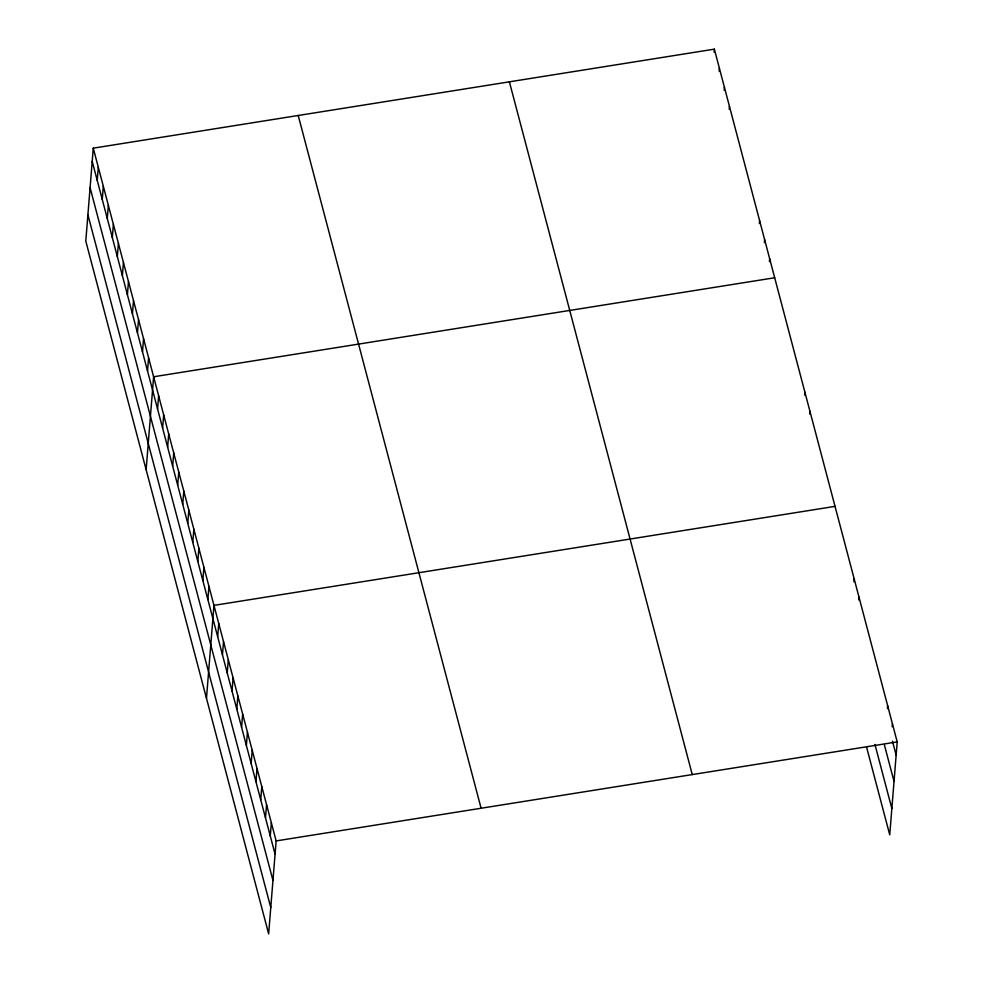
<?xml version="1.0" encoding="UTF-8"?>
<svg xmlns="http://www.w3.org/2000/svg" width="983" height="983" viewBox="0 0 983 983"><rect width="100%" height="100%" fill="white"/><g stroke="black" fill="none" stroke-linecap="round" stroke-linejoin="round"><path stroke-width="1.47" d="M93.262 148.163L85.791 241.093L268.654 933.85L276.137 840.92L93.262 148.163L714.346 49.15L897.209 741.907L889.738 834.837L866.551 747.031M97.231 180.43L98.3 167.208M102.257 199.475L103.326 186.266M107.294 218.533L108.351 205.312M112.32 237.579L113.389 224.37M117.346 256.624L118.415 243.415M122.383 275.682L123.44 262.473M127.409 294.728L128.466 281.519M132.435 313.786L133.504 300.577M137.46 332.832L138.529 319.622M142.498 351.889L143.555 338.668M147.524 370.935L148.58 357.726M146.135 469.702L153.618 376.772L774.69 277.759M157.575 409.039L158.644 395.83M162.613 428.084L163.669 414.875M167.638 447.142L168.695 433.933M172.664 466.188L173.733 452.979M177.69 485.246L178.759 472.024M182.727 504.291L183.784 491.082M187.753 523.349L188.81 510.128M192.779 542.395L193.848 529.186M197.804 561.44L198.873 548.231M202.842 580.498L203.899 567.289M207.868 599.544L208.924 586.335M206.479 698.311L213.962 605.381L835.034 506.368M217.673 636.714L218.742 623.505M222.465 654.838L223.522 641.629M227.245 672.95L228.302 659.74M232.025 691.074L233.094 677.865M236.805 709.185L237.874 695.976M241.597 727.309L242.654 714.1M246.377 745.421L247.433 732.212M251.157 763.545L252.226 750.336M255.936 781.669L257.005 768.448M260.716 799.781L261.785 786.572M265.508 817.905L266.565 804.684M270.288 836.017L271.345 822.808M714.113 52.087L714.346 49.15M719.138 71.132L719.372 68.196M724.164 90.19L724.397 87.254M729.189 109.236L729.435 106.299M759.367 223.546L759.601 220.61M764.393 242.592L764.627 239.655M769.419 261.65L769.664 258.713M804.622 395.006L804.856 392.07M809.66 414.052L809.894 411.115M853.932 581.789L854.166 578.852M858.712 599.9L858.945 596.964M887.403 708.608L887.649 705.671M892.195 726.732L892.429 723.795M276.137 840.92L897.209 741.907M892.466 741.182L896.14 755.128M884.467 745.188L894.026 781.424M874.931 744.426L891.851 808.53M509.391 81.822L692.253 774.592M298.218 115.49L481.092 808.247M92.205 161.372L275.068 854.141M90.092 187.679L272.955 880.449M87.905 214.786L270.767 907.542"/></g></svg>
